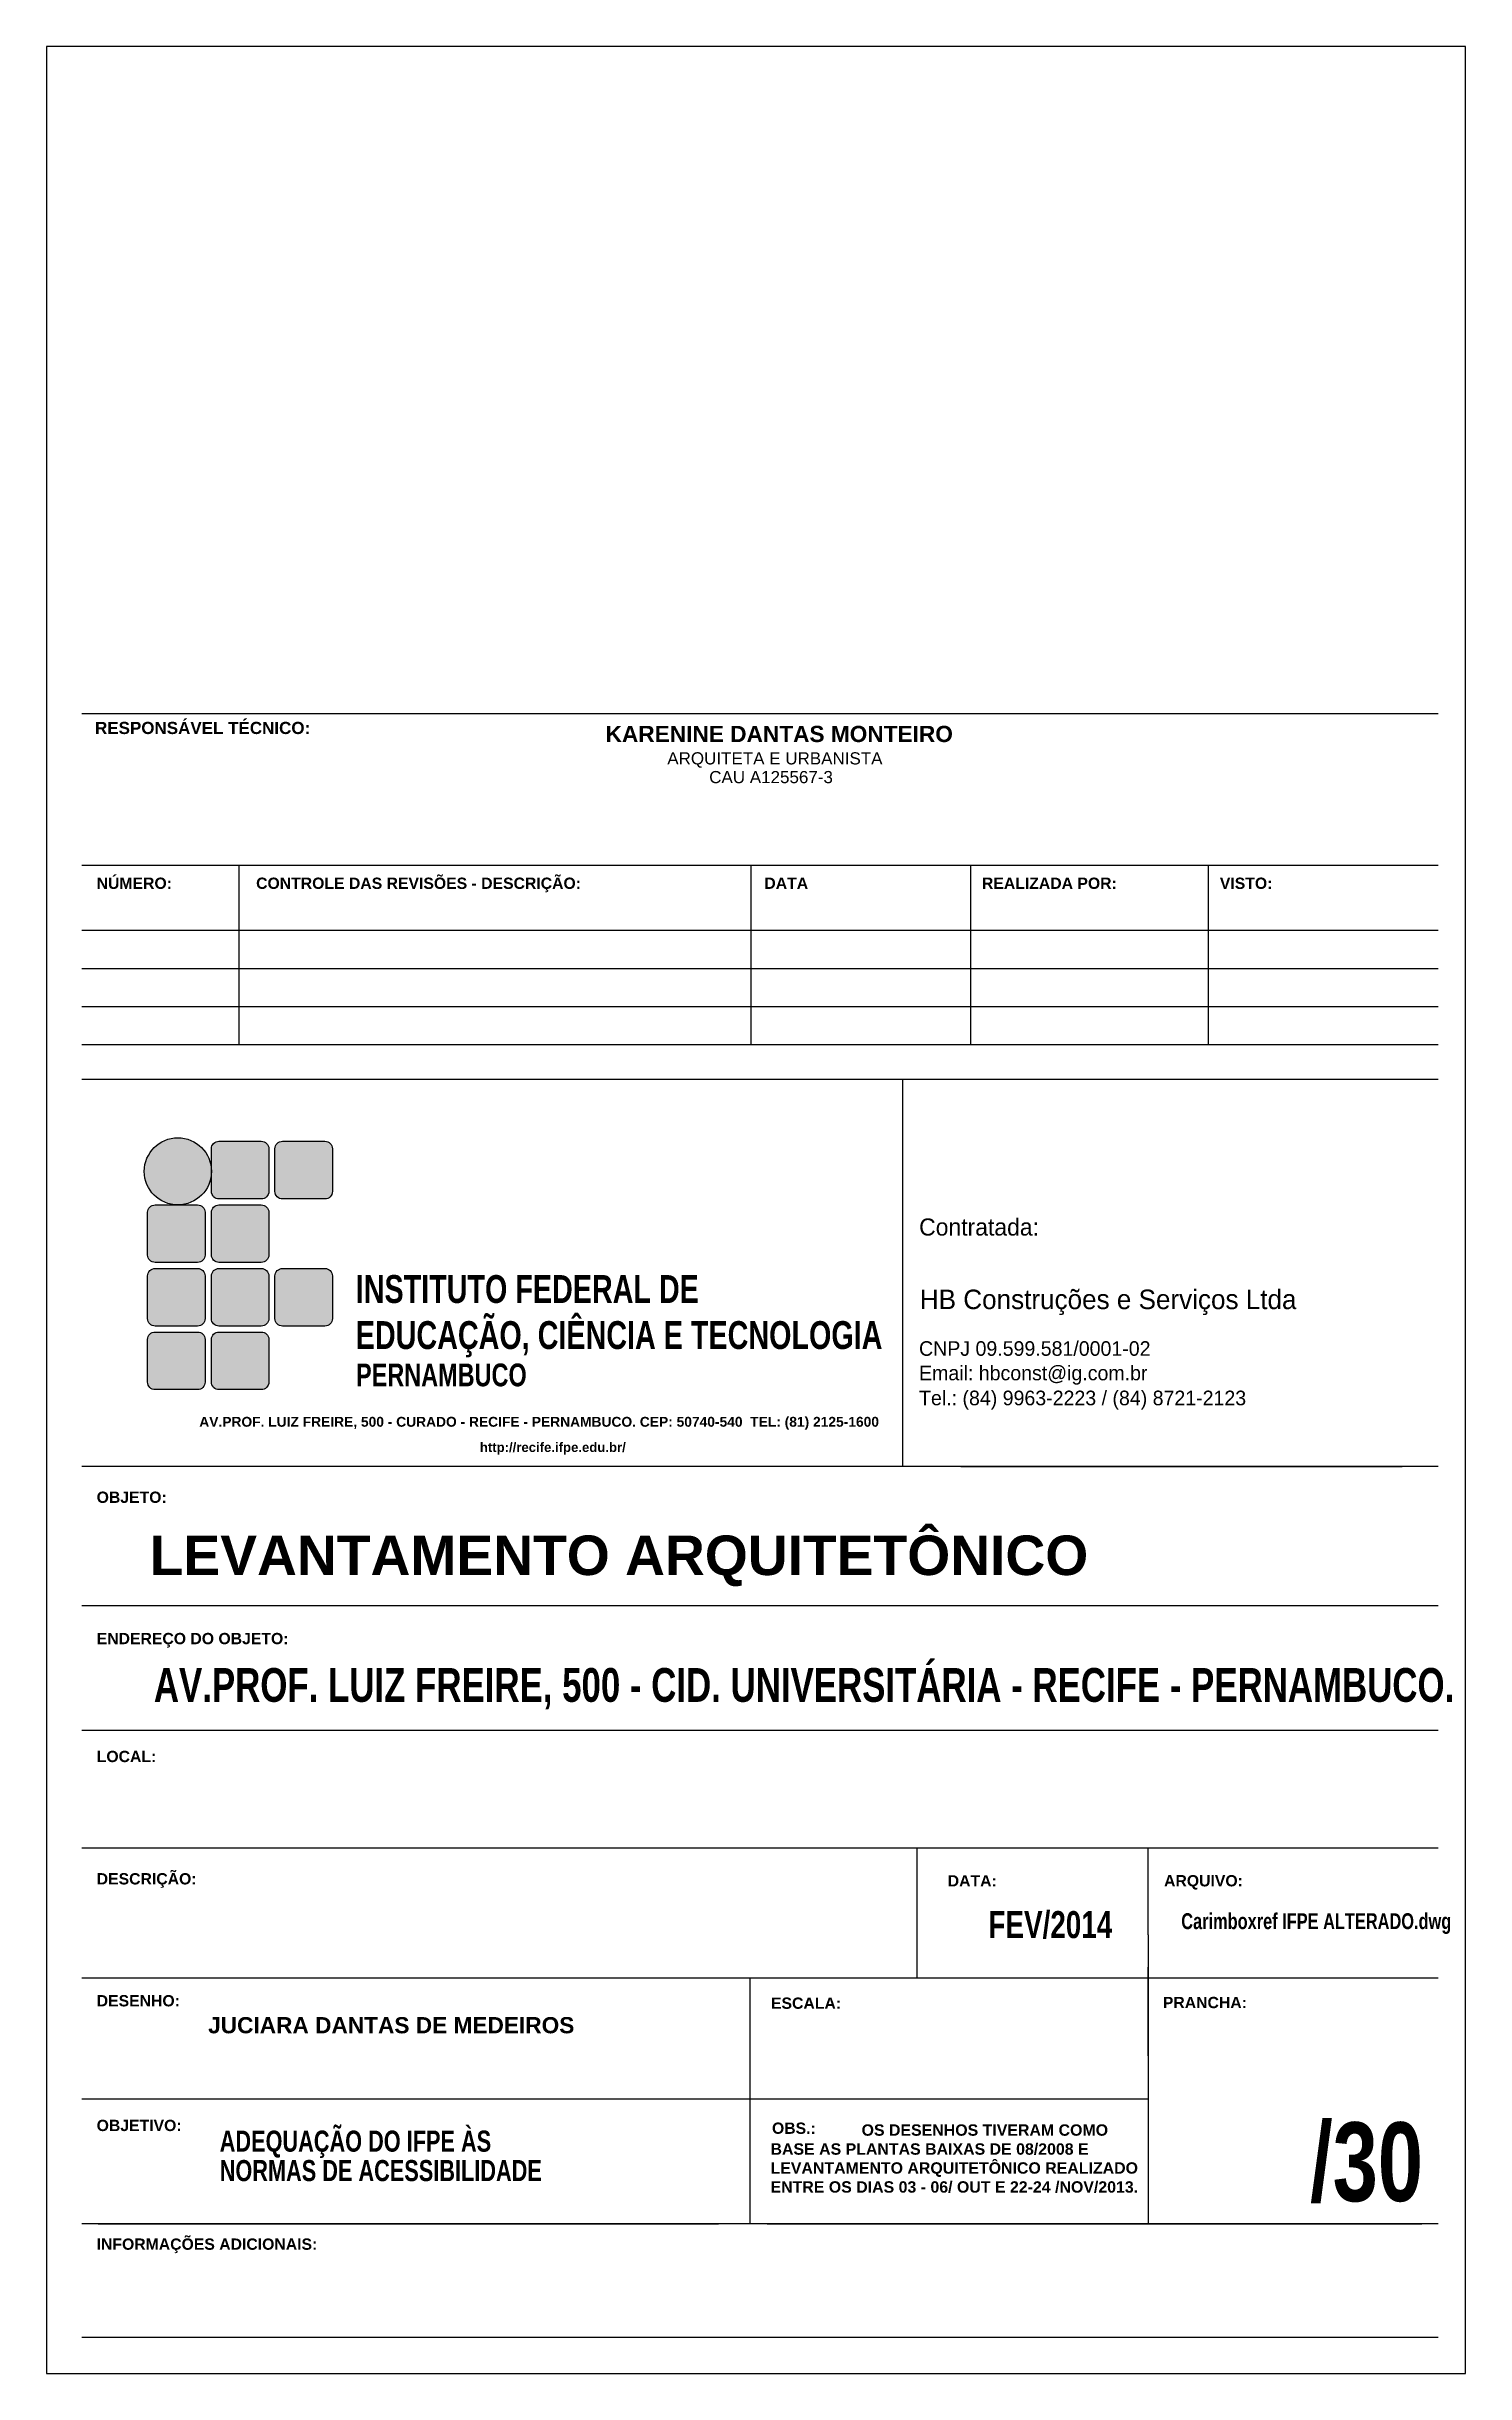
# Model space of a CAD drawing. Header units: metres. Extents: x 347 to 522, y 3 to 290.
import ezdxf

# ---------------------------------------------------------------- set-up
doc = ezdxf.new("R2010")
doc.units = ezdxf.units.M
doc.header["$MEASUREMENT"] = 0
for name, color, linetype in [('AR-PRANCHA', 7, 'Continuous'), ('LOGOMARCA 1', 10, 'Continuous'), ('LOGOMARCA 2', 80, 'Continuous')]:
    doc.layers.add(name, color=color, linetype=linetype)
doc.styles.add('500', font='CANDARA.TTF', dxfattribs={"height": 1})
doc.styles.add('geom', font='', dxfattribs={"height": 0.3})
doc.styles.add('TÍTULO', font='arialbd.ttf', dxfattribs={"height": 3})
doc.styles.get('geom').set_extended_font_data('Geometr415 Md BT')

# ---------------------------------------------------------------- blocks, each defined once
blk = doc.blocks.new('A$C545C4374')
at = {"layer": 'LOGOMARCA 1', "true_color": 0xff0f0f}
blk.add_hatch(color=1, dxfattribs=at).paths.add_polyline_path([(-1.87, 7.76, 1), (-9.93, 7.76, 1)])
at = {"layer": 'LOGOMARCA 2'}
for points in [[(-0.98, 11.37, 0.414214), (-1.87, 10.47), (-1.87, 5.34, 0.414214), (-0.98, 4.45), (4.12, 4.45, 0.414214), (5.02, 5.34), (5.02, 10.47, 0.414214), (4.12, 11.37)], [(5.76, 10.47, -0.414214), (6.66, 11.37), (11.76, 11.37, -0.414214), (12.65, 10.47), (12.65, 5.34, -0.414214), (11.76, 4.45), (6.66, 4.45, -0.414214), (5.76, 5.34)], [(-9.53, 2.84, -0.414214), (-8.63, 3.73), (-3.53, 3.73, -0.414214), (-2.64, 2.84), (-2.64, -2.29, -0.414214), (-3.53, -3.18), (-8.63, -3.18, -0.414214), (-9.53, -2.29)], [(-1.87, 2.84, -0.414214), (-0.98, 3.73), (4.12, 3.73, -0.414214), (5.02, 2.84), (5.02, -2.29, -0.414214), (4.12, -3.18), (-0.98, -3.18, -0.414214), (-1.87, -2.29)], [(-9.53, -4.79, -0.414214), (-8.63, -3.9), (-3.53, -3.9, -0.414214), (-2.64, -4.79), (-2.64, -9.92, -0.414214), (-3.53, -10.82), (-8.63, -10.82, -0.414214), (-9.53, -9.92)], [(-1.87, -4.79, -0.414214), (-0.98, -3.9), (4.12, -3.9, -0.414214), (5.02, -4.79), (5.02, -9.92, -0.414214), (4.12, -10.82), (-0.98, -10.82, -0.414214), (-1.87, -9.92)], [(5.76, -4.79, -0.414214), (6.66, -3.9), (11.76, -3.9, -0.414214), (12.65, -4.79), (12.65, -9.92, -0.414214), (11.76, -10.82), (6.66, -10.82, -0.414214), (5.76, -9.92)], [(-9.53, -12.42, -0.414214), (-8.63, -11.53), (-3.53, -11.53, -0.414214), (-2.64, -12.42), (-2.64, -17.55, -0.414214), (-3.53, -18.45), (-8.63, -18.45, -0.414214), (-9.53, -17.55)], [(-1.87, -12.42, -0.414214), (-0.98, -11.53), (4.12, -11.53, -0.414214), (5.02, -12.42), (5.02, -17.55, -0.414214), (4.12, -18.45), (-0.98, -18.45, -0.414214), (-1.87, -17.55)]]:
    blk.add_hatch(color=256, dxfattribs=at).paths.add_polyline_path(points)
at = {"layer": 'LOGOMARCA 1', "color": 1, "true_color": 0xff0f0f}
blk.add_circle((-5.9, 7.76, 1284.72), 4.03, dxfattribs=at)
at = {"layer": 'LOGOMARCA 2', "elevation": 1284.72}
for points in [[(-0.98, 11.37), (4.12, 11.37, -0.414214), (5.02, 10.47), (5.02, 5.34, -0.414214), (4.12, 4.45), (-0.98, 4.45, -0.414214), (-1.87, 5.34), (-1.87, 10.47, -0.414214)], [(6.66, 11.37), (11.76, 11.37, -0.414214), (12.65, 10.47), (12.65, 5.34, -0.414214), (11.76, 4.45), (6.66, 4.45, -0.414214), (5.76, 5.34), (5.76, 10.47, -0.414214)], [(-8.63, 3.73), (-3.53, 3.73, -0.414214), (-2.64, 2.84), (-2.64, -2.29, -0.414214), (-3.53, -3.18), (-8.63, -3.18, -0.414214), (-9.53, -2.29), (-9.53, 2.84, -0.414214)], [(-0.98, 3.73), (4.12, 3.73, -0.414214), (5.02, 2.84), (5.02, -2.29, -0.414214), (4.12, -3.18), (-0.98, -3.18, -0.414214), (-1.87, -2.29), (-1.87, 2.84, -0.414214)], [(-8.63, -3.9), (-3.53, -3.9, -0.414214), (-2.64, -4.79), (-2.64, -9.92, -0.414214), (-3.53, -10.82), (-8.63, -10.82, -0.414214), (-9.53, -9.92), (-9.53, -4.79, -0.414214)], [(-0.98, -3.9), (4.12, -3.9, -0.414214), (5.02, -4.79), (5.02, -9.92, -0.414214), (4.12, -10.82), (-0.98, -10.82, -0.414214), (-1.87, -9.92), (-1.87, -4.79, -0.414214)], [(6.66, -3.9), (11.76, -3.9, -0.414214), (12.65, -4.79), (12.65, -9.92, -0.414214), (11.76, -10.82), (6.66, -10.82, -0.414214), (5.76, -9.92), (5.76, -4.79, -0.414214)], [(-8.63, -11.53), (-3.53, -11.53, -0.414214), (-2.64, -12.42), (-2.64, -17.55, -0.414214), (-3.53, -18.45), (-8.63, -18.45, -0.414214), (-9.53, -17.55), (-9.53, -12.42, -0.414214)], [(-0.98, -11.53), (4.12, -11.53, -0.414214), (5.02, -12.42), (5.02, -17.55, -0.414214), (4.12, -18.45), (-0.98, -18.45, -0.414214), (-1.87, -17.55), (-1.87, -12.42, -0.414214)]]:
    blk.add_lwpolyline(points, format="xyb", close=True, dxfattribs=at)

msp = doc.modelspace()

# ---------------------------------------------------------------- linework, layer by layer
at = {"layer": 'AR-PRANCHA'}
for p, q in [((518.64, 207.83), (351.39, 207.83)), ((518.64, 189.11), (351.39, 189.11)), ((518.64, 162.7), (351.39, 162.7)), ((452.65, 114.98), (452.65, 162.7)), ((518.64, 114.98), (351.39, 114.98)), ((518.64, 97.8), (351.39, 97.8)), ((518.64, 82.44), (351.39, 82.44)), ((518.64, 67.9), (351.39, 67.9)), ((454.37, 67.9), (454.37, 51.89)), ((482.89, 57.23), (482.89, 67.9)), ((482.89, 57.23), (482.89, 21.58)), ((518.64, 51.89), (351.39, 51.89)), ((433.78, 51.89), (433.78, 21.58)), ((482.89, 36.95), (351.39, 36.95))]:
    msp.add_line(p, q, dxfattribs=at)
at = {"layer": 'AR-PRANCHA', "color": 7, "linetype": 'Continuous', "ltscale": 0.09}
for p, q in [((370.75, 189.11), (370.75, 167.02)), ((433.9, 189.11), (433.9, 167.02)), ((460.96, 189.11), (460.96, 167.02)), ((490.3, 189.11), (490.3, 167.02)), ((351.39, 181.13), (518.64, 181.13)), ((351.39, 176.43), (518.64, 176.43)), ((351.39, 171.72), (518.64, 171.72)), ((351.39, 167.02), (518.64, 167.02))]:
    msp.add_line(p, q, dxfattribs=at)
at = {"layer": 'AR-PRANCHA', "ltscale": 1.5}
for p, q in [((446.96, 114.98), (355.8, 114.98)), ((459.78, 114.98), (514.23, 114.98)), ((454.37, 63.9), (454.37, 51.89))]:
    msp.add_line(p, q, dxfattribs=at)
for points in [[(516.64, 97.8), (353.39, 97.8)], [(516.64, 82.44), (353.39, 82.44)], [(516.64, 67.9), (353.39, 67.9)], [(482.89, 42.31), (482.89, 53.24)], [(353.39, 21.58), (429.9, 21.58)], [(435.9, 21.58), (516.64, 21.58)]]:
    msp.add_lwpolyline(points, dxfattribs=at)
at = {"layer": 'AR-PRANCHA'}
for points in [[(518.64, 21.58), (351.39, 21.58)], [(518.64, 7.58), (351.39, 7.58)]]:
    msp.add_lwpolyline(points, dxfattribs=at)
at = {"layer": 'Defpoints'}
msp.add_lwpolyline([(347.02, 3.12), (522.02, 3.12), (522.02, 290.12), (347.02, 290.12)], close=True, dxfattribs=at)

# ---------------------------------------------------------------- block references
at = {"layer": 'AR-PRANCHA', "xscale": 1.027159054164787, "yscale": 1.027159054164787, "zscale": 1.027159054164787}
msp.add_blockref('A$C545C4374', (369.28, 143.42, -1319.62), dxfattribs=at)

# ---------------------------------------------------------------- texts
at = {"layer": 'AR-PRANCHA', "color": 7, "style": 'TÍTULO'}
for s, height, p in [('NÚMERO:', 1.392, (353.2, 186.23)), ('OBJETO:', 1.392, (353.2, 110.5)), ('ENDEREÇO DO OBJETO:', 1.3916, (353.21, 93.07)), ('LOCAL:', 1.392, (353.21, 78.53)), ('DESCRIÇÃO:', 1.392, (353.21, 63.44)), ('DATA:', 1.392, (458.17, 63.19)), ('ARQUIVO:', 1.392, (484.85, 63.2)), ('DESENHO:', 1.392, (353.21, 48.4)), ('ESCALA:', 1.392, (436.37, 48.1)), ('PRANCHA:', 1.392, (484.7, 48.18)), ('OBJETIVO:', 1.392, (353.2, 33.02)), ('OBS.:', 1.392, (436.49, 32.68)), ('INFORMAÇÕES ADICIONAIS:', 1.3916, (353.2, 18.38))]:
    msp.add_text(s, height=height, dxfattribs=at).set_placement(p)
at = {"layer": 'AR-PRANCHA', "color": 7, "linetype": 'Continuous', "ltscale": 0.09, "style": 'TÍTULO'}
for s, height, p in [('CONTROLE DAS REVISÕES - DESCRIÇÃO:', 1.3916, (372.87, 186.23)), ('DATA', 1.392, (435.55, 186.23)), ('REALIZADA POR:', 1.3916, (462.39, 186.23)), ('VISTO:', 1.392, (491.73, 186.23))]:
    msp.add_text(s, height=height, dxfattribs=at).set_placement(p)
at = {"layer": 'AR-PRANCHA', "style": 'geom'}
for s, height, p in [('Contratada:', 2.1154, (454.64, 143.47)), ('HB Construções e Serviços Ltda ', 2.4038, (454.73, 134.4)), ('CNPJ 09.599.581/0001-02 ', 1.8029, (454.63, 128.64)), ('Email: hbconst@ig.com.br', 1.8029, (454.63, 125.62)), ('Tel.: (84) 9963-2223 / (84) 8721-2123 ', 1.8029, (454.63, 122.54))]:
    msp.add_text(s, height=height, dxfattribs=at).set_placement(p)
at = {"layer": 'AR-PRANCHA', "color": 7, "style": 'TÍTULO', "width": 0.737809}
for s, height, p in [('INSTITUTO FEDERAL DE', 3.4375, (385.16, 135.16)), ('EDUCAÇÃO, CIÊNCIA E TECNOLOGIA', 3.4375, (385.16, 129.48)), ('AV.PROF. LUIZ FREIRE, 500 - CID. UNIVERSITÁRIA - RECIFE - PERNAMBUCO. ', 4.1681, (360.26, 85.96)), ('FEV/2014', 3.331, (463.19, 56.82)), ('Carimboxref IFPE ALTERADO.dwg', 1.9582, (486.97, 57.93)), ('/30', 9.72, (502.86, 24.38)), ('ADEQUAÇÃO DO IFPE ÀS ', 2.5987, (368.38, 30.48)), ('NORMAS DE ACESSIBILIDADE', 2.5987, (368.38, 26.85))]:
    msp.add_text(s, height=height, dxfattribs=at).set_placement(p)
at = {"layer": 'AR-PRANCHA', "color": 2, "style": 'TÍTULO'}
msp.add_text('LEVANTAMENTO ARQUITETÔNICO', height=4.875, dxfattribs=at).set_placement((359.74, 101.6))
at = {"layer": 'AR-PRANCHA', "width": 55.1206, "attachment_point": 1, "style": '500'}
for s, insert, char_height in [('{\\fArial|b1|i0|c0|p34;RESPONSÁVEL TÉCNICO:}', (353, 206.83), 1.5), ('{\\fArial|b1|i0|c0|p34;KARENINE DANTAS MONTEIRO}', (415.97, 206.34), 2), ('{\\fArial|b0|i0|c0|p34;ARQUITETA E URBANISTA}', (423.58, 203.08), 1.5), ('{\\fArial|b0|i0|c0|p34;CAU A125567-3}', (428.75, 200.77), 1.5), ('{\\fArial|b1|i0|c0|p34;JUCIARA DANTAS DE MEDEIROS}', (366.95, 47.08), 2)]:
    msp.add_mtext(s, dxfattribs=dict(at, insert=insert, char_height=char_height))
at = {"layer": 'AR-PRANCHA', "color": 7, "attachment_point": 1, "style": 'TÍTULO'}
for s, insert, char_height, width in [('AV.PROF. LUIZ FREIRE, 500 - CURADO - RECIFE - PERNAMBUCO. CEP: 50740-540  TEL: (81) 2125-1600', (365.86, 121.11), 1.2176, 84.9668), ('http://recife.ifpe.edu.br/', (400.46, 117.94), 1.1597, 80.9208)]:
    msp.add_mtext(s, dxfattribs=dict(at, insert=insert, char_height=char_height, width=width))
at = {"layer": 'AR-PRANCHA', "color": 7, "insert": (436.31, 33.85), "char_height": 1.404, "attachment_point": 1, "style": 'TÍTULO'}
msp.add_mtext_dynamic_manual_height_columns('^I^IOS DESENHOS TIVERAM COMO BASE AS PLANTAS BAIXAS DE 08/2008 E LEVANTAMENTO ARQUITETÔNICO REALIZADO\\PENTRE OS DIAS 03 - 06/ OUT E 22-24 /NOV/2013. ', width=46.9415, gutter_width=0.584, heights=[0], dxfattribs=at)
at = {"layer": 'LOGOMARCA 2', "style": 'TÍTULO', "width": 0.737809}
msp.add_text('PERNAMBUCO', height=2.807, dxfattribs=at).set_placement((385.19, 124.88))

doc.saveas('drawing.dxf')
